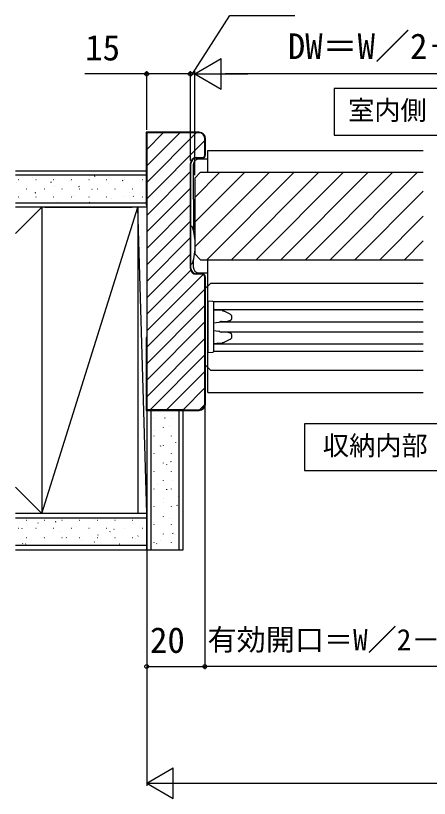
# Model space of a CAD drawing. Units: millimetres, scale not verified. Extents: x -525 to 525, y -783 to 779.
# Drawn here: x -60 to 82.1, y 186.4 to 454.9 of the extents above; entities that cross this region are included whole.
import ezdxf
from ezdxf.enums import TextEntityAlignment as Align

# ---------------------------------------------------------------- set-up
doc = ezdxf.new("R2010")
doc.units = ezdxf.units.MM
doc.header["$LTSCALE"] = 4
for name, color, linetype in [('0-2_USER1', 3, 'Continuous'), ('0-4_YKK_12', 2, 'Continuous'), ('0-5_YKK_13', 4, 'Continuous'), ('0-7_YKK_D', 6, 'Continuous'), ('0-9_YSS_K', 3, 'Continuous'), ('0-A_YSS_KE', 3, 'Continuous')]:
    doc.layers.add(name, color=color, linetype=linetype)
doc.styles.add('ＭＳ ゴシック', font='')
doc.styles.get('ＭＳ ゴシック').set_extended_font_data('MS Gothic')

msp = doc.modelspace()

# ---------------------------------------------------------------- linework, layer by layer
at = {"layer": '0-2_USER1'}
for points in [[(98.71, 413.907), (98.71, 429.907), (49.415, 429.907), (49.415, 413.907)], [(103.948, 298.874), (103.948, 314.874), (39.177, 314.874), (39.177, 298.874)]]:
    msp.add_lwpolyline(points, close=True, dxfattribs=at)
at = {"layer": '0-4_YKK_12'}
for p, q in [((6, 408.7), (79.991, 408.7)), ((6, 401.2), (6, 408.7)), ((3.5, 401.2), (1.5, 399.2)), ((1.5, 392.537), (10.163, 401.2)), ((1.5, 384.052), (18.648, 401.2)), ((1.5, 375.567), (27.133, 401.2)), ((3.5, 401.2), (79.991, 401.2)), ((5.619, 371.2), (35.619, 401.2)), ((14.104, 371.2), (44.104, 401.2)), ((22.589, 371.2), (52.589, 401.2)), ((31.074, 371.2), (61.074, 401.2)), ((39.56, 371.2), (69.56, 401.2)), ((48.045, 371.2), (78.045, 401.2)), ((1.5, 399.2), (1.5, 373.2)), ((56.53, 371.2), (79.991, 394.66)), ((65.016, 371.2), (79.991, 386.175)), ((73.501, 371.2), (79.991, 377.69)), ((3.5, 371.2), (1.5, 373.2)), ((3.5, 371.2), (79.991, 371.2)), ((6, 325.7), (6, 371.2)), ((7, 363.2), (5, 361.2)), ((7, 363.2), (79.991, 363.2)), ((5, 361.2), (5, 335.2)), ((79.991, 356.7), (7.981, 356.7)), ((8, 354.1), (79.991, 354.1)), ((10.214, 349.9), (79.991, 349.9)), ((10.214, 346.5), (79.991, 346.5)), ((8, 342.3), (79.991, 342.3)), ((79.991, 339.7), (7.981, 339.7)), ((7, 333.2), (5, 335.2)), ((79.991, 333.2), (7, 333.2)), ((6, 325.7), (79.991, 325.7))]:
    msp.add_line(p, q, dxfattribs=at)
at = {"layer": '0-5_YKK_13'}
for p, q in [((6, 405.368), (6, 405.4)), ((6, 401.2), (6, 405.368)), ((1.022, 391.938), (1, 392.156)), ((1.022, 391.938), (1.022, 381.491)), ((0.48, 382.6), (0.2, 382.6)), ((0.2, 369.8), (0.2, 382.6)), ((6, 367.032), (6, 371.2)), ((0.2, 369.8), (0.48, 369.8)), ((6, 367), (6, 367.032)), ((8, 355.897), (8, 356.595)), ((8, 340.503), (8, 355.897)), ((9.13, 353.831), (8, 353.9)), ((10.957, 353.719), (9.13, 353.831)), ((11.745, 353.511), (13.58, 352.576)), ((14.162, 351.739), (14.162, 351.102)), ((10.627, 350.046), (12.852, 350.085)), ((12.852, 346.315), (10.629, 346.354)), ((13.58, 343.824), (11.745, 342.889)), ((14.162, 345.298), (14.162, 344.661)), ((8, 342.5), (9.13, 342.569)), ((9.13, 342.569), (10.957, 342.681)), ((6, 340.398), (6, 339.4)), ((6, 339.4), (7.718, 339.505)), ((8, 339.805), (8, 340.503))]:
    msp.add_line(p, q, dxfattribs=at)
for points in [[(5.7, 405.7), (3, 405.7), (3, 405.7)], [(1, 403.7), (1, 403.7), (1, 392.156)], [(1, 370.826), (1, 368.7), (1, 368.7)], [(3, 366.7), (3, 366.7), (5.7, 366.7)], [(7.718, 356.895), (6, 357), (6, 356.002), (6, 353.693), (6, 342.707), (6, 340.398)], [(10.957, 353.719), (11.118, 353.703), (11.279, 353.675), (11.437, 353.634), (11.593, 353.58), (11.745, 353.511)], [(13.58, 352.576), (13.679, 352.52), (13.773, 352.456), (13.862, 352.381), (13.944, 352.296), (14.017, 352.201), (14.078, 352.096), (14.124, 351.983), (14.153, 351.862), (14.162, 351.739)], [(9.741, 349.688), (8.871, 349.59), (8.001, 349.484)], [(10.637, 350.049), (10.437, 349.986), (10.239, 349.91), (10.045, 349.824), (9.855, 349.725)], [(14.162, 351.102), (14.15, 350.962), (14.113, 350.827), (14.055, 350.7), (13.979, 350.586), (13.89, 350.485), (13.792, 350.397), (13.685, 350.322), (13.574, 350.258), (13.458, 350.205), (13.34, 350.163), (13.219, 350.13), (13.097, 350.106), (12.975, 350.091), (12.852, 350.085)], [(8, 346.916), (8.87, 346.81), (9.741, 346.713)], [(9.855, 346.675), (10.045, 346.576), (10.239, 346.489), (10.437, 346.415), (10.637, 346.351)], [(12.852, 346.315), (12.984, 346.308), (13.116, 346.291), (13.247, 346.263), (13.376, 346.225), (13.503, 346.176), (13.626, 346.114), (13.743, 346.039), (13.853, 345.95), (13.953, 345.846), (14.039, 345.727), (14.105, 345.594), (14.148, 345.449), (14.162, 345.298)], [(14.162, 344.661), (14.153, 344.538), (14.124, 344.417), (14.078, 344.304), (14.017, 344.199), (13.944, 344.104), (13.862, 344.019), (13.773, 343.944), (13.679, 343.88), (13.58, 343.824)], [(11.745, 342.889), (11.593, 342.82), (11.437, 342.766), (11.279, 342.725), (11.118, 342.697), (10.957, 342.681)]]:
    msp.add_lwpolyline(points, dxfattribs=at)
for centre, radius, start, end in [((3, 403.7), 2, 90.00218, 179.99782), ((5.7, 405.4), 0.3, 5.11015, 90), ((0.48, 382.3), 0.3, 17.1558, 90), ((-19.28, 376.2), 20.98, 342.8442, 17.1558), ((0.48, 370.1), 0.3, 270, 342.8442), ((3, 368.7), 2, 180.00218, 269.99782), ((5.7, 367), 0.3, 270, 354.88985), ((7.7, 356.595), 0.3, 0, 86.5), ((9.708, 349.987), 0.3, 276.36916, 299.27728), ((9.708, 346.413), 0.3, 60.72272, 83.63084), ((7.7, 339.805), 0.3, 273.5, 0)]:
    msp.add_arc(centre, radius, start, end, dxfattribs=at)
for centre, major_axis, start_param, end_param in [((5.7, 405.403), (0.212, -0.214), 0.7853982, 0.8745872), ((5.7, 366.997), (-0.212, -0.214), 2.2670055, 2.3561945)]:
    msp.add_ellipse(centre, major_axis=major_axis, ratio=0.991311, start_param=start_param, end_param=end_param, dxfattribs=at)
at = {"layer": '0-7_YKK_D'}
for p, q in [((1.5, 434.9), (10.593, 440.15)), ((10.593, 429.65), (10.593, 440.15)), ((-15, 415.7), (-15, 435.9)), ((0, 434.9), (-2.55, 434.9)), ((0, 405.2), (0, 435.9)), ((0, 405.2), (0, 435.9)), ((0, 434.9), (1.5, 434.9)), ((0, 434.9), (1.5, 434.9)), ((1.5, 400.2), (1.5, 435.9)), ((1.5, 400.2), (1.5, 435.9)), ((1.5, 434.9), (4.05, 434.9)), ((1.5, 434.9), (10.593, 429.65)), ((1.5, 434.9), (19.687, 434.9)), ((174.5, 434.9), (12, 434.9)), ((5, 320.7), (5, 230.7)), ((5, 320.7), (5, 230.7)), ((-15, 318.7), (-15, 230.7)), ((-15, 318.7), (-15, 190.7)), ((-15, 231.7), (5, 231.7)), ((151.5, 231.7), (5, 231.7)), ((-15, 191.7), (-5.907, 196.95)), ((-5.907, 186.45), (-5.907, 196.95)), ((-15, 191.7), (-5.907, 186.45)), ((-15, 191.7), (3.187, 191.7)), ((-4.5, 191.7), (344.5, 191.7))]:
    msp.add_line(p, q, dxfattribs=at)
for points in [[(0.75, 434.9), (13.552, 454.9), (35.825, 454.9)], [(0, 434.9), (-15, 434.9), (-36.277, 434.9)]]:
    msp.add_lwpolyline(points, dxfattribs=at)
for centre in [(-15, 434.9), (0, 434.9), (0, 434.9), (-15, 231.7), (5, 231.7), (5, 231.7)]:
    msp.add_circle(centre, 0.637, dxfattribs=at)
at = {"layer": '0-9_YSS_K'}
for p, q in [((-15, 414.684), (-14.984, 414.7)), ((-15, 409.028), (-9.328, 414.7)), ((-15, 403.371), (-3.671, 414.7)), ((-15, 397.714), (1.986, 414.7)), ((-15, 392.057), (5, 412.057)), ((-15, 400.2), (-60, 400.2)), ((-15, 386.4), (0, 401.4)), ((-59.816, 397.533), (-59.797, 397.54)), ((-59.145, 398.709), (-59.045, 398.709)), ((-54.236, 399.509), (-54.217, 399.516)), ((-53.065, 398.709), (-52.965, 398.709)), ((-47.884, 397.746), (-47.717, 397.856)), ((-46.985, 398.709), (-46.885, 398.709)), ((-41.217, 398.437), (-41.199, 398.444)), ((-40.905, 398.709), (-40.805, 398.709)), ((-34.825, 398.709), (-34.725, 398.709)), ((-32.9, 399.828), (-32.733, 399.938)), ((-28.745, 398.709), (-28.645, 398.709)), ((-28.199, 397.365), (-28.18, 397.372)), ((-23.295, 398.35), (-23.128, 398.46)), ((-22.713, 399.308), (-22.694, 399.315)), ((-22.665, 398.709), (-22.565, 398.709)), ((-16.585, 398.709), (-16.485, 398.709)), ((-56.295, 395.479), (-56.195, 395.479)), ((-50.215, 395.479), (-50.115, 395.479)), ((-46.798, 396.461), (-46.779, 396.468)), ((-44.135, 395.479), (-44.035, 395.479)), ((-38.278, 396.268), (-38.112, 396.378)), ((-38.055, 395.479), (-37.955, 395.479)), ((-33.779, 395.389), (-33.76, 395.396)), ((-31.975, 395.479), (-31.875, 395.479)), ((-25.895, 395.479), (-25.795, 395.479)), ((-19.815, 395.479), (-19.715, 395.479)), ((-15.18, 396.294), (-15.162, 396.3)), ((-15, 380.743), (0, 395.743)), ((-59.145, 392.729), (-59.045, 392.729)), ((-58.524, 392.308), (-58.505, 392.315)), ((-53.262, 394.186), (-53.096, 394.296)), ((-53.065, 392.729), (-52.965, 392.729)), ((-53.038, 394.251), (-53.019, 394.258)), ((-46.985, 392.729), (-46.885, 392.729)), ((-40.905, 392.729), (-40.805, 392.729)), ((-40.02, 393.179), (-40.001, 393.186)), ((-34.825, 392.729), (-34.725, 392.729)), ((-28.745, 392.729), (-28.645, 392.729)), ((-27.001, 392.108), (-26.982, 392.114)), ((-22.665, 392.729), (-22.565, 392.729)), ((-20.761, 394.317), (-20.742, 394.324)), ((-19.685, 392.904), (-19.518, 393.014)), ((-16.585, 392.729), (-16.485, 392.729)), ((-60, 390.7), (-15, 390.7)), ((-45.506, 391.237), (-45.487, 391.243)), ((-34.669, 390.822), (-34.502, 390.932)), ((-15, 375.086), (0, 390.086)), ((-15, 389.2), (-60, 389.2)), ((-60, 380.2), (-51, 389.2)), ((-51, 389.2), (-51, 284.2)), ((-51, 284.2), (-18, 389.2)), ((-50, 389.2), (-20, 389.2)), ((-18, 389.2), (-18, 284.2)), ((-15, 284.2), (-18, 389.2)), ((-15, 389.2), (-15, 284.2)), ((-15, 369.43), (0, 384.43)), ((-15, 363.773), (0, 378.773)), ((-15, 358.116), (0, 373.116)), ((-15, 352.459), (0.104, 367.563)), ((-15, 346.802), (4.339, 366.141)), ((-15, 341.145), (5, 361.145)), ((-15, 335.488), (5, 355.488)), ((-15, 329.832), (5, 349.832)), ((-15, 324.175), (5, 344.175)), ((-13.818, 319.7), (5, 338.518)), ((-8.161, 319.7), (5, 332.861)), ((-2.504, 319.7), (5, 327.204)), ((-13.5, 271.7), (-13.5, 319.7)), ((-9.291, 319.7), (-9.291, 319.645)), ((-4, 319.7), (-4, 271.7)), ((3.159, 319.706), (4.994, 321.541)), ((-12.521, 316.895), (-12.521, 316.795)), ((-8.855, 317.053), (-8.745, 316.887)), ((-6.541, 316.895), (-6.541, 316.795)), ((-12.299, 312.748), (-12.292, 312.729)), ((-9.291, 313.665), (-9.291, 313.565)), ((-7.075, 314.04), (-7.068, 314.021)), ((-12.521, 310.815), (-12.521, 310.715)), ((-6.541, 310.815), (-6.541, 310.715)), ((-10.356, 307.262), (-10.35, 307.243)), ((-10.333, 307.448), (-10.223, 307.281)), ((-9.291, 307.585), (-9.291, 307.485)), ((-5.099, 308.459), (-5.092, 308.441)), ((-12.521, 304.735), (-12.521, 304.635)), ((-6.541, 304.735), (-6.541, 304.635)), ((-9.291, 301.505), (-9.291, 301.405)), ((-8.147, 301.021), (-8.14, 301.002)), ((-6.773, 302.07), (-6.663, 301.903)), ((-13.371, 299.729), (-13.364, 299.71)), ((-12.521, 298.655), (-12.521, 298.555)), ((-6.541, 298.655), (-6.541, 298.555)), ((-9.291, 295.425), (-9.291, 295.325)), ((-6.17, 295.441), (-6.164, 295.422)), ((-60, 293.2), (-51, 284.2)), ((-11.428, 294.243), (-11.421, 294.224)), ((-12.521, 292.575), (-12.521, 292.475)), ((-8.251, 292.464), (-8.141, 292.297)), ((-6.541, 292.575), (-6.541, 292.475)), ((-4.228, 289.955), (-4.221, 289.936)), ((-9.291, 289.345), (-9.291, 289.245)), ((-9.218, 288.003), (-9.212, 287.984)), ((-12.521, 286.495), (-12.521, 286.395)), ((-6.541, 286.495), (-6.541, 286.395)), ((-4.691, 287.086), (-4.581, 286.919)), ((-15, 284.2), (-60, 284.2)), ((-60, 282.7), (-15, 282.7)), ((-20, 284.2), (-50, 284.2)), ((-33.013, 282.023), (-32.994, 282.029)), ((-15, 271.7), (-15, 284.2)), ((-9.291, 283.265), (-9.291, 283.165)), ((-7.242, 282.422), (-7.236, 282.404)), ((-56.295, 281.859), (-56.195, 281.859)), ((-52.272, 280.885), (-52.253, 280.891)), ((-50.215, 281.859), (-50.115, 281.859)), ((-46.29, 281.267), (-46.123, 281.377)), ((-44.135, 281.859), (-44.035, 281.859)), ((-39.253, 279.813), (-39.234, 279.819)), ((-38.055, 281.859), (-37.955, 281.859)), ((-31.975, 281.859), (-31.875, 281.859)), ((-25.895, 281.859), (-25.795, 281.859)), ((-19.994, 280.951), (-19.975, 280.957)), ((-19.815, 281.859), (-19.715, 281.859)), ((-12.521, 280.415), (-12.521, 280.315)), ((-12.5, 281.225), (-12.493, 281.206)), ((-6.541, 280.415), (-6.541, 280.315)), ((-59.145, 279.109), (-59.045, 279.109)), ((-57.758, 278.942), (-57.739, 278.948)), ((-53.065, 279.109), (-52.965, 279.109)), ((-46.985, 279.109), (-46.885, 279.109)), ((-44.739, 277.87), (-44.72, 277.877)), ((-40.905, 279.109), (-40.805, 279.109)), ((-34.825, 279.109), (-34.725, 279.109)), ((-31.721, 276.798), (-31.702, 276.805)), ((-28.745, 279.109), (-28.645, 279.109)), ((-27.696, 277.902), (-27.529, 278.013)), ((-26.235, 278.741), (-26.216, 278.748)), ((-22.665, 279.109), (-22.565, 279.109)), ((-18.091, 276.424), (-17.924, 276.535)), ((-16.585, 279.109), (-16.485, 279.109)), ((-9.291, 277.185), (-9.291, 277.085)), ((-6.169, 277.48), (-6.059, 277.314)), ((-5.299, 276.936), (-5.293, 276.917)), ((-57.664, 273.738), (-57.497, 273.849)), ((-56.295, 275.879), (-56.195, 275.879)), ((-50.32, 275.894), (-50.301, 275.901)), ((-50.215, 275.879), (-50.115, 275.879)), ((-44.135, 275.879), (-44.035, 275.879)), ((-42.68, 275.82), (-42.513, 275.931)), ((-38.055, 275.879), (-37.955, 275.879)), ((-37.301, 274.822), (-37.282, 274.829)), ((-33.075, 274.342), (-32.908, 274.453)), ((-31.975, 275.879), (-31.875, 275.879)), ((-25.895, 275.879), (-25.795, 275.879)), ((-19.815, 275.879), (-19.715, 275.879)), ((-18.702, 275.726), (-18.683, 275.733)), ((-12.521, 274.335), (-12.521, 274.235)), ((-11.616, 273.871), (-11.505, 273.704)), ((-10.29, 274.984), (-10.284, 274.965)), ((-6.541, 274.335), (-6.541, 274.235)), ((-15, 273.2), (-60, 273.2)), ((-60, 271.7), (-2.5, 271.7)), ((-56.56, 273.684), (-56.541, 273.691)), ((-24.283, 273.75), (-24.264, 273.757))]:
    msp.add_line(p, q, dxfattribs=at)
for points in [[(-60, 401.7), (-15, 401.7), (-15, 389.2)], [(-2.5, 271.7), (-2.5, 319.7), (-15, 319.7)]]:
    msp.add_lwpolyline(points, dxfattribs=at)
at = {"layer": '0-A_YSS_KE'}
for p, q in [((5, 407.2), (5, 412.7)), ((5.2, 407.2), (5.2, 412.7)), ((2, 406.2), (4, 406.2)), ((2, 406), (4, 406)), ((0, 368.2), (0, 404.2)), ((0.2, 368.2), (0.2, 404.2)), ((4, 366.4), (2, 366.4)), ((4, 366.2), (2, 366.2)), ((5, 321.7), (5, 365.2)), ((5.2, 321.7), (5.2, 365.2))]:
    msp.add_line(p, q, dxfattribs=at)
for points in [[(3, 414.9), (-15.2, 414.9), (-15.2, 389.9), (-15, 389.9)], [(3, 414.7), (-15, 414.7), (-15, 412.7), (-15, 321.7), (-15, 319.7), (3, 319.7)], [(-15, 344.5), (-15.2, 344.5), (-15.2, 319.5), (3, 319.5)]]:
    msp.add_lwpolyline(points, dxfattribs=at)
for centre, radius, start, end in [((3, 412.7), 2.2, 0, 90), ((3, 412.7), 2, 0, 90), ((2, 404.2), 2, 90, 180), ((2, 404.2), 1.8, 90, 180), ((4, 407.2), 1, 270, 0), ((4, 407.2), 1.2, 270, 360), ((2, 368.2), 2, 180, 270), ((2, 368.2), 1.8, 180, 270), ((4, 365.2), 1.2, 0, 90), ((4, 365.2), 1, 0, 90), ((3, 321.7), 2, 270, 0), ((3, 321.7), 2.2, 270, 360)]:
    msp.add_arc(centre, radius, start, end, dxfattribs=at)

# ---------------------------------------------------------------- texts
at = {"layer": '0-2_USER1', "style": 'ＭＳ ゴシック'}
for s, p in [('室内側', (54.15, 417.177)), ('収納内部', (45.483, 302.169))]:
    msp.add_text(s, height=6.598, dxfattribs=at).set_placement(p, align=Align.BOTTOM_LEFT)
at = {"layer": '0-7_YKK_D', "style": 'ＭＳ ゴシック'}
for s, height, p in [('DW＝W／2－1.5', 8.798, (33.455, 437.377)), ('15', 8.798, (-36.118, 436.9)), ('20', 8.798, (-13.864, 233.7)), ('有効開口＝W／2－39.5', 7.331, (5.892, 235.007))]:
    msp.add_text(s, height=height, dxfattribs=at).set_placement(p, align=Align.BOTTOM_LEFT)

doc.saveas('drawing.dxf')
